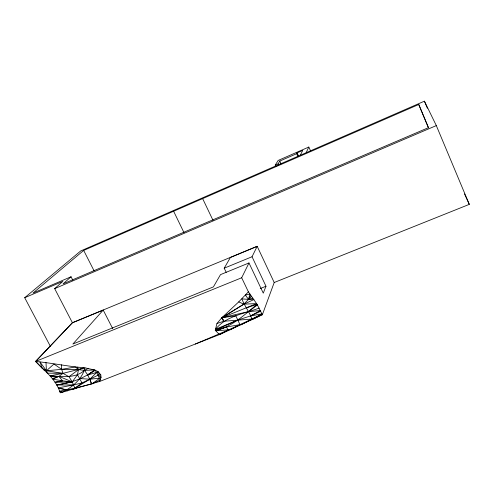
<?xml version="1.0" encoding="UTF-8"?>
<svg xmlns="http://www.w3.org/2000/svg" width="494" height="494" viewBox="0 0 494 494"><rect width="100%" height="100%" fill="white"/><g stroke="black" fill="none" stroke-linecap="round" stroke-linejoin="round"><path stroke-width="0.74" d="M74.761 388.951L74.872 388.173L72.254 381.887L68.987 376.731L63.022 373.347L46.442 370.784L43.947 369.92L35.494 361.447L72.414 322.749L257.189 246.308L274.207 282.512L262.333 314.789L219.954 334.401L99.695 381.454L60.225 392.816C57.366 383.665 50.981 376.2 43.947 369.92M59.83 391.612L62.522 392.199C72.359 387.03 82.282 379.065 84.925 367.826L94.663 369.994L98.17 371.649L100.788 374.884L101.042 377.336L99.695 381.454M100.788 374.884L98.09 375.187L82.016 382.949L73.668 384.906L56.773 385.03L72.254 381.887L77.453 374.761L78.472 369.648L77.644 367.153C63.565 365.554 49.567 362.757 35.494 361.447M262.333 314.789L262.153 314.357L253.657 318.92L223.794 321.248L222.01 317.599L238.707 301.902L243.882 304.15L256.584 303.594L221.818 317.759L216.959 323.502L215.261 330.264L219.07 334.216L219.954 334.401L228 330.159L262.153 314.357L257.047 304.267L248.389 291.837L241.677 277.764L248.982 262.956L263.277 293.14L265.982 286.248L252.045 256.744L257.189 246.308L230.395 257.467L224.208 268.186L226.209 272.355M251.674 319.859L251.965 319.118L261.944 313.881L250.507 315.956L237.824 320.001L215.52 329.313C226.122 315.888 244.122 313.881 259.177 308.077M306.2 152.566L308.818 147.045L310.701 151.232M300.408 155.054L302.754 150.398L297.11 152.868L296.672 153.696L279.802 161.056L278.066 163.878L275.226 165.119L275.868 166.521M250.767 295.251L248.531 299.358L243.882 304.15L221.967 317.71L235.817 315.777L239.973 324.669L241.01 324.836L251.965 319.118L252.681 319.383M275.226 165.119L278.171 160.439L308.818 147.045M112.657 328.541L103.209 310.078L72.871 344.052L213.42 286.884L220.491 274.627L248.982 262.956M248.389 291.837L238.707 301.902M56.699 384.882C70.327 383.196 83.801 378.565 94.663 369.994L84.48 370.352L78.472 369.648L75.421 366.999L61.657 369.345L46.442 370.784L42.249 368.234L35.784 361.361L72.414 322.749L103.209 310.078M62.522 392.199L59.675 391.168L74.872 388.173L89.927 379.213L96.608 372.445L98.17 371.649M251.607 296.437L248.531 299.358L241.875 298.913C244.536 305.977 249.458 311.862 251.965 319.118M71.043 276.77L63.078 283.883L428.391 127.693L418.751 104.493L83.677 250.415L32.968 293.096L71.043 276.77L72.797 280.178M72.414 322.749L54.667 288.632L62.892 281.358L24.7 297.715L50.474 346.516M237.824 320.001L215.261 330.264L226.548 326.972L239.973 324.669L230.34 329.72L215.859 330.776C232.026 326.478 244.641 314.882 257.047 304.267L246.716 307.805M24.7 297.715L80.695 250.958L424.414 101.184L436.319 125.593L469.3 204.368L274.207 282.512M91.853 383.912L101.042 377.336L98.09 375.187L95.212 370.253L87.741 374.958L91.853 383.912L100.128 380.028L98.09 375.187L99.652 373.445L96.608 372.445L87.741 374.958L84.48 370.352C74.878 378.855 61.694 376.44 50.018 375.891L63.022 373.347L84.925 367.826L77.644 367.153M221.967 317.71L248.507 311.621L257.423 304.934M68.987 376.731L78.472 369.648L83.739 367.851M61.336 364.757L61.657 369.345L63.022 373.347L58.934 376.354L52.839 379.17L62.503 380.843L72.254 381.887L58.934 376.354L50.326 376.255M87.741 374.958L94.897 370.074M222.01 317.599L243.882 304.15L253.947 299.562L248.531 299.358L245.357 295.097L249.896 293.992L248.531 299.358L252.86 298.141M84.48 370.352L88.21 368.407M260.733 311.201L250.507 315.956L260.406 310.565L248.507 311.621M215.415 330.412L226.548 326.972L228 330.159L195.334 344.034M54.667 288.632L436.319 125.593M224.208 268.186L252.045 256.744M35.784 361.361L241.677 277.764M260.282 288.533L265.982 286.248M52.413 378.589L58.934 376.354L62.503 380.843L55.137 382.307L72.254 381.887M216.959 323.502L223.794 321.248L221.818 317.759M73.668 384.906L58.255 387.889L66.82 389.865L73.279 389.34L82.016 382.949L77.453 374.761M55.05 382.171L62.503 380.843M79.861 378.571L89.927 379.213L99.448 378.194M63.022 373.347L47.251 373.155L46.442 370.784L45.985 362.528M78.472 369.648L61.657 369.345L53.951 364.029L46.442 370.784L39.94 361.911L42.249 368.234M58.397 388.253L66.82 389.865L67.135 391.013M76.391 388.482L74.872 388.173L91.273 384.085L89.927 379.213M221.689 317.908L223.794 321.248M83.677 250.415L94.051 270.78M173.622 211.247L184.021 232.699M202.639 198.607L213.019 220.355M464.496 193.938L469.3 204.368M278.066 163.878L278.696 165.268M279.802 161.056L281.08 163.854M297.11 152.868L298.691 156.363M296.672 153.696L297.938 156.505M418.751 104.493L428.594 127.903M424.414 101.184L427.372 108.248M228 330.159L228.135 330.733"/></g></svg>
